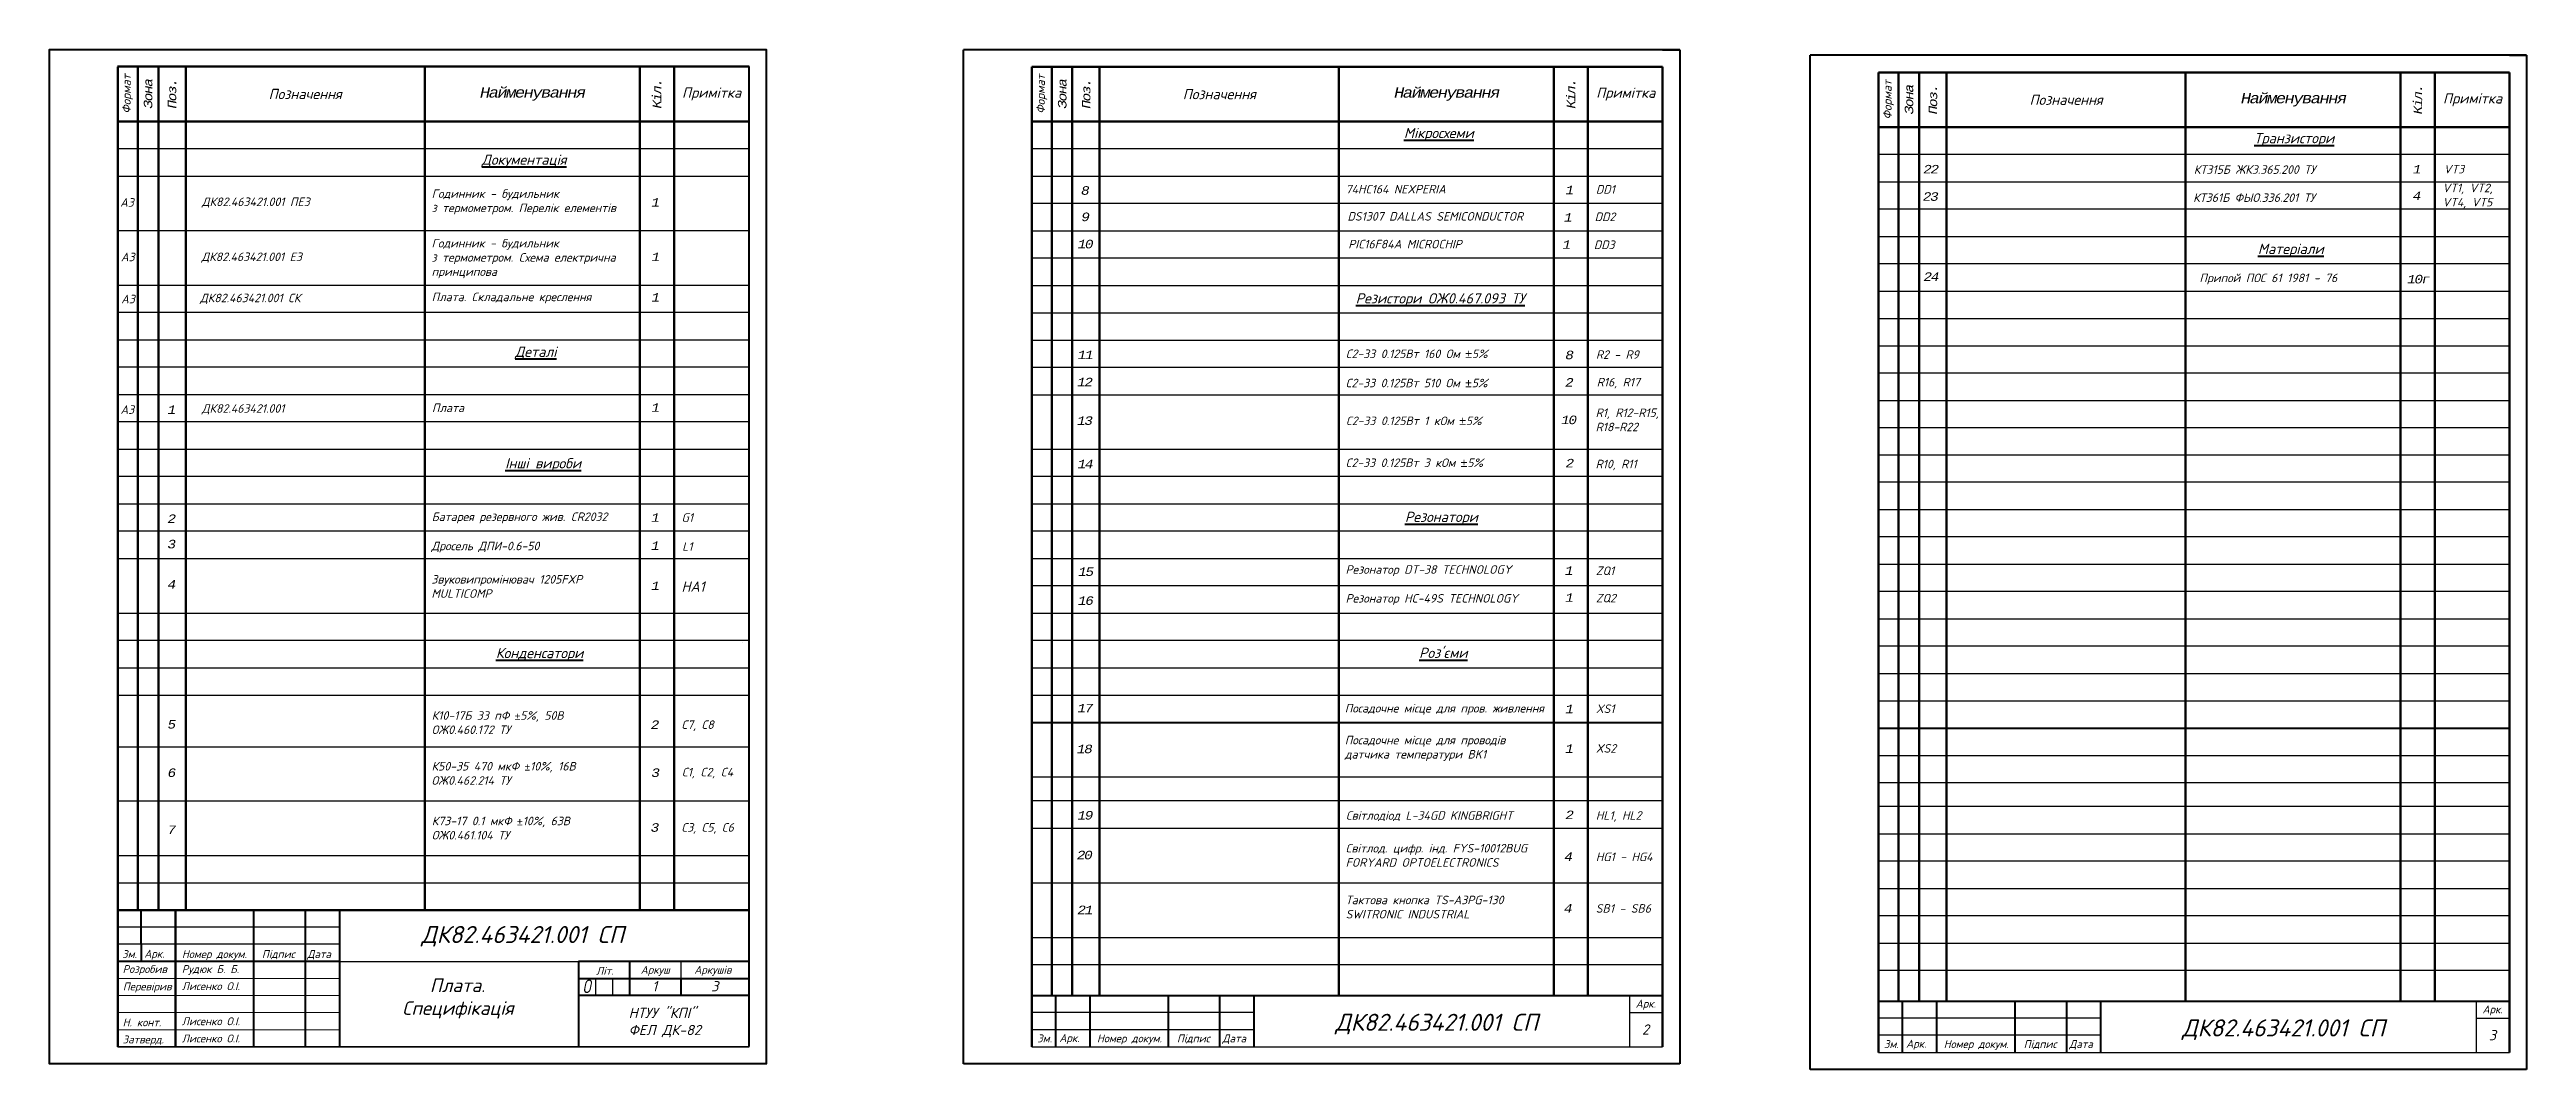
# Model space of a CAD drawing. Header units: millimetres. Extents: x 2773 to 3498, y 1376 to 1675.
import ezdxf

# ---------------------------------------------------------------- set-up
doc = ezdxf.new("R2010")
doc.units = ezdxf.units.MM
doc.linetypes.add('CENTER', pattern=[50.8, 31.75, -6.35, 6.35, -6.35])
for name, color, linetype, lineweight in [('Оси', 7, 'CENTER', 0), ('Основная', 7, 'Continuous', 40), ('Основные линии', 7, 'Continuous', 50), ('схема', 7, 'Continuous', 35), ('тонкая', 7, 'Continuous', 20), ('Тонкие', 7, 'Continuous', 50), ('Тонкие линии', 7, 'Continuous', 25)]:
    doc.layers.add(name, color=color, linetype=linetype, lineweight=lineweight)
doc.styles.get("Standard").update_dxf_attribs({"font": 'arial.ttf'})
doc.styles.add('стиль1', font='romans.shx', dxfattribs={"width": 0.75, "oblique": 15, "height": 3.5})

msp = doc.modelspace()

# ---------------------------------------------------------------- linework, layer by layer
at = {"lineweight": 70}
msp.add_line((2809.65, 1423.01), (2809.66, 1382.94), dxfattribs=at)
for p, q in [((2857.63, 1418.01), (2792.77, 1418.01)), ((2857.63, 1413.01), (2792.77, 1413.01)), ((2857.63, 1408.01), (2927.63, 1408.01)), ((2957.63, 1408.01), (2957.63, 1403.01)), ((2932.63, 1403.01), (2932.63, 1398.01)), ((2937.63, 1403.01), (2937.63, 1398.01)), ((3125.39, 1393.01), (3060.39, 1393.01)), ((3080.39, 1398.05), (3080.39, 1398.05)), ((3195.39, 1398.05), (3195.39, 1398.05)), ((3205.39, 1398.05), (3205.39, 1398.05)), ((3245.1, 1398.01), (3235.39, 1398.01)), ((3235.39, 1398.01), (3235.39, 1383.01)), ((3235.39, 1398.01), (3235.39, 1393.01)), ((3235.39, 1393.01), (3245.1, 1393.01)), ((3245.1, 1393.01), (3245.1, 1393.01)), ((3328.34, 1396.39), (3328.34, 1396.39)), ((3443.34, 1396.39), (3443.34, 1396.39)), ((3453.34, 1396.39), (3453.34, 1396.39)), ((3493.05, 1396.36), (3483.34, 1396.36)), ((3483.34, 1396.36), (3483.34, 1381.36)), ((3483.34, 1396.36), (3483.34, 1391.36)), ((3125.39, 1388.01), (3060.39, 1388.01)), ((3373.34, 1391.36), (3308.34, 1391.36)), ((3373.34, 1386.36), (3308.34, 1386.36)), ((3483.34, 1391.36), (3493.05, 1391.36)), ((3493.05, 1391.36), (3493.05, 1391.36)), ((2927.63, 1383.01), (2927.63, 1383.01)), ((3060.39, 1383.01), (3245.1, 1383.01)), ((3235.39, 1383.01), (3235.39, 1383.01)), ((3245.1, 1383.01), (3245.1, 1383.01)), ((3308.34, 1381.36), (3493.05, 1381.36)), ((3483.34, 1381.36), (3483.34, 1381.36)), ((3493.05, 1381.36), (3493.05, 1381.36))]:
    msp.add_line(p, q)
at = {"layer": 'Основная'}
for p, q in [((2977.6, 1383.13), (2977.63, 1670.01)), ((3040.39, 1669.97), (3040.39, 1674.97)), ((3250.1, 1674.97), (3040.39, 1674.97)), ((3040.39, 1378.01), (3040.39, 1674.97)), ((3245.1, 1674.97), (3250.1, 1674.97)), ((3250.1, 1674.97), (3250.1, 1378.01)), ((3288.34, 1668.32), (3288.34, 1673.32)), ((3498.05, 1673.32), (3288.34, 1673.32)), ((3288.34, 1376.36), (3288.34, 1673.32)), ((3493.05, 1673.32), (3498.05, 1673.32)), ((3498.05, 1673.32), (3498.05, 1376.36)), ((2816.4, 1653.98), (2812.63, 1653.98)), ((2955.63, 1653.98), (2957.85, 1653.98)), ((3072.25, 1653.95), (3075.94, 1653.95)), ((3084.03, 1653.95), (3080.25, 1653.95)), ((3150.25, 1653.95), (3152.25, 1653.95)), ((3320.2, 1652.29), (3323.89, 1652.29)), ((3331.97, 1652.29), (3328.2, 1652.29)), ((3398.2, 1652.29), (3400.2, 1652.29)), ((3308.34, 1572.29), (3308.34, 1564.29)), ((2812.63, 1493.98), (2812.63, 1485.98)), ((3060.39, 1493.95), (3060.39, 1485.95)), ((3308.34, 1492.29), (3308.34, 1484.29)), ((3060.39, 1477.95), (3245.1, 1477.95)), ((3308.34, 1476.29), (3493.05, 1476.29)), ((3308.34, 1476.29), (3308.34, 1468.29)), ((3072.25, 1469.95), (3072.25, 1461.95)), ((2792.77, 1423.01), (2977.63, 1423.01)), ((2799.63, 1413.01), (2799.63, 1423.01)), ((2809.63, 1423.01), (2809.63, 1383.01)), ((2832.63, 1383.01), (2832.63, 1423.01)), ((2847.63, 1423.01), (2847.63, 1383.01)), ((2857.63, 1423.01), (2857.63, 1383.01)), ((3072.25, 1422.97), (3072.25, 1414.97)), ((2857.63, 1408.01), (2792.77, 1408.01)), ((2799.63, 1413.01), (2799.63, 1408.01)), ((2927.63, 1408.01), (2927.63, 1383.01)), ((2977.63, 1408.01), (2927.63, 1408.01)), ((2942.63, 1408.01), (2942.63, 1403.01)), ((2927.63, 1403.01), (2977.63, 1403.01)), ((2942.63, 1403.01), (2942.63, 1398.01)), ((2957.63, 1403.01), (2957.63, 1398.01)), ((2977.63, 1398.01), (2927.63, 1398.01)), ((3060.39, 1398.01), (3245.1, 1398.01)), ((3067.39, 1383.01), (3067.39, 1398.01)), ((3077.39, 1398.01), (3077.39, 1383.05)), ((3100.39, 1383.05), (3100.39, 1398.01)), ((3115.39, 1398.01), (3115.39, 1383.05)), ((3125.39, 1398.01), (3125.39, 1383.05)), ((3308.34, 1396.36), (3493.05, 1396.36)), ((3315.34, 1381.36), (3315.34, 1396.36)), ((3325.34, 1396.36), (3325.34, 1381.39)), ((3348.34, 1381.39), (3348.34, 1396.36)), ((3363.34, 1396.36), (3363.34, 1381.39)), ((3373.34, 1396.36), (3373.34, 1381.39)), ((2792.77, 1382.97), (2977.6, 1383.13)), ((3250.1, 1378.01), (3040.39, 1378.01)), ((3498.05, 1376.36), (3288.34, 1376.36))]:
    msp.add_line(p, q, dxfattribs=at)
msp.add_lwpolyline([(2982.77, 1377.97), (2772.77, 1377.97), (2772.77, 1669.97), (2772.77, 1674.97), (2772.77, 1675.01), (2982.63, 1675.01), (2982.63, 1674.97), (2982.63, 1377.97)], dxfattribs=at)
at = {"layer": 'Основные линии', "color": 0}
for p, q in [((2977.63, 1670.01), (2792.63, 1670.01)), ((2792.77, 1653.95), (2792.77, 1669.97)), ((2798.63, 1670.01), (2798.63, 1423.01)), ((2804.63, 1670.01), (2804.63, 1423.01)), ((2812.63, 1670.01), (2812.63, 1423.01)), ((2882.63, 1670.01), (2882.63, 1423.01)), ((2945.63, 1670.01), (2945.63, 1423.01)), ((2955.63, 1670.01), (2955.63, 1423.01)), ((3245.1, 1669.97), (3060.39, 1669.97)), ((3060.39, 1653.91), (3060.39, 1669.97)), ((3066.25, 1669.97), (3066.25, 1398.01)), ((3072.25, 1669.97), (3072.25, 1398.01)), ((3080.25, 1669.97), (3080.25, 1398.01)), ((3150.25, 1669.97), (3150.25, 1398.01)), ((3213.25, 1669.97), (3213.25, 1398.01)), ((3223.25, 1669.97), (3223.25, 1398.01)), ((3245.1, 1669.97), (3245.1, 1383.01)), ((3493.05, 1668.32), (3308.34, 1668.32)), ((3308.34, 1652.25), (3308.34, 1668.32)), ((3314.2, 1668.32), (3314.2, 1396.36)), ((3320.2, 1668.32), (3320.2, 1396.36)), ((3328.2, 1668.32), (3328.2, 1396.36)), ((3398.2, 1668.32), (3398.2, 1396.36)), ((3461.2, 1668.32), (3461.2, 1396.36)), ((3471.2, 1668.32), (3471.2, 1396.36)), ((3493.05, 1668.32), (3493.05, 1381.36)), ((2792.77, 1653.98), (2977.63, 1653.98)), ((2792.77, 1645.95), (2792.77, 1653.95)), ((3060.39, 1653.95), (3245.1, 1653.95)), ((3060.39, 1645.91), (3060.39, 1653.91)), ((3308.34, 1652.29), (3493.05, 1652.29)), ((3308.34, 1644.25), (3308.34, 1652.25)), ((2792.77, 1382.97), (2792.77, 1645.95)), ((3060.39, 1383.01), (3060.39, 1645.91)), ((3308.34, 1381.36), (3308.34, 1644.25)), ((2975.65, 1501.25), (2975.65, 1501.25)), ((2792.63, 1423.01), (2977.63, 1423.01)), ((3245.25, 1422.97), (3245.25, 1422.97)), ((3245.1, 1414.97), (3245.1, 1414.97)), ((3493.2, 1421.32), (3493.2, 1421.32)), ((3493.05, 1413.32), (3493.05, 1413.32))]:
    msp.add_line(p, q, dxfattribs=at)
at = {"layer": 'тонкая'}
for p, q in [((2857.63, 1403.01), (2792.63, 1403.01)), ((2792.77, 1403.01), (2857.63, 1403.01)), ((2857.63, 1398.01), (2792.77, 1398.01))]:
    msp.add_line(p, q, dxfattribs=at)
for points in [[(2792.77, 1393.01), (2857.63, 1393.01)], [(2792.77, 1388.01), (2857.63, 1388.01)]]:
    msp.add_lwpolyline(points, dxfattribs=at)
at = {"layer": 'Тонкие линии', "color": 0}
for p, q in [((2977.63, 1645.98), (2792.77, 1645.95)), ((3245.1, 1645.95), (3060.39, 1645.95)), ((3493.05, 1644.29), (3308.34, 1644.29)), ((2792.77, 1637.98), (2977.63, 1637.98)), ((3060.39, 1637.95), (3245.1, 1637.95)), ((3308.34, 1636.29), (3493.05, 1636.29)), ((3245.1, 1629.95), (3060.39, 1629.95)), ((3493.05, 1628.29), (3308.34, 1628.29)), ((2792.77, 1621.98), (2977.63, 1621.98)), ((3060.39, 1621.95), (3245.1, 1621.95)), ((3308.34, 1620.29), (3493.05, 1620.29)), ((3245.1, 1613.95), (3060.39, 1613.95)), ((3493.05, 1612.29), (3308.34, 1612.29)), ((2792.77, 1605.98), (2977.63, 1605.98)), ((3060.39, 1605.95), (3245.1, 1605.95)), ((3308.34, 1604.29), (3493.05, 1604.29)), ((2977.63, 1597.98), (2792.77, 1597.98)), ((3060.39, 1597.95), (3245.1, 1597.95)), ((3308.34, 1596.29), (3493.05, 1596.29)), ((2792.77, 1589.98), (2977.63, 1589.98)), ((3060.39, 1589.95), (3245.1, 1589.95)), ((2977.63, 1581.98), (2792.77, 1581.98)), ((3245.1, 1581.95), (3060.39, 1581.95)), ((3308.34, 1588.29), (3493.05, 1588.29)), ((2792.77, 1573.98), (2977.63, 1573.98)), ((3060.39, 1573.95), (3245.1, 1573.95)), ((3493.05, 1580.29), (3308.34, 1580.29)), ((3308.34, 1572.29), (3493.05, 1572.29)), ((3308.34, 1564.29), (3493.05, 1564.29)), ((3308.34, 1484.29), (3493.05, 1484.29)), ((3308.34, 1468.29), (3493.05, 1468.29))]:
    msp.add_line(p, q, dxfattribs=at)
at = {"layer": 'Тонкие линии'}
for p, q in [((2977.63, 1565.98), (2792.77, 1565.98)), ((2792.77, 1557.98), (2977.63, 1557.98)), ((3060.39, 1557.95), (3245.1, 1557.95)), ((3308.34, 1556.29), (3493.05, 1556.29)), ((2977.63, 1549.98), (2792.77, 1549.98)), ((3245.1, 1549.95), (3060.39, 1549.95)), ((3493.05, 1548.29), (3308.34, 1548.29)), ((2792.77, 1541.98), (2977.63, 1541.98)), ((3060.39, 1541.95), (3245.1, 1541.95)), ((3308.34, 1540.29), (3493.05, 1540.29)), ((2977.63, 1533.98), (2792.77, 1533.98)), ((3245.1, 1533.95), (3060.39, 1533.95)), ((3493.05, 1532.29), (3308.34, 1532.29)), ((2792.77, 1525.98), (2977.63, 1525.98)), ((3060.39, 1525.95), (3245.1, 1525.95)), ((3308.34, 1524.29), (3493.05, 1524.29)), ((3245.1, 1517.95), (3060.39, 1517.95)), ((3493.05, 1516.29), (3308.34, 1516.29)), ((2792.77, 1509.98), (2977.63, 1509.98)), ((3060.39, 1509.95), (3245.1, 1509.95)), ((2977.63, 1501.98), (2792.77, 1501.98)), ((3245.1, 1501.95), (3060.39, 1501.95)), ((3308.34, 1508.29), (3493.05, 1508.29)), ((3493.05, 1500.29), (3308.34, 1500.29)), ((2792.77, 1493.98), (2977.63, 1493.98)), ((3060.39, 1493.95), (3245.1, 1493.95)), ((3308.34, 1492.29), (3493.05, 1492.29)), ((2792.77, 1485.98), (2977.63, 1485.98)), ((3060.39, 1485.95), (3245.1, 1485.95)), ((2792.77, 1470.84), (2977.63, 1470.84)), ((3245.1, 1461.95), (3060.39, 1461.95)), ((3493.05, 1460.29), (3308.34, 1460.29)), ((2792.77, 1455.01), (2977.63, 1455.01)), ((3245.1, 1454.97), (3060.39, 1454.97)), ((3493.05, 1453.32), (3308.34, 1453.32)), ((3060.39, 1446.97), (3245.1, 1446.97)), ((3308.34, 1445.32), (3493.05, 1445.32)), ((2792.77, 1439.01), (2977.63, 1439.01)), ((3493.05, 1437.32), (3308.34, 1437.32)), ((2792.77, 1431.01), (2977.63, 1431.01)), ((3060.39, 1430.97), (3245.1, 1430.97)), ((3308.34, 1429.32), (3493.05, 1429.32)), ((3060.39, 1414.97), (3245.1, 1414.97)), ((3493.05, 1421.32), (3308.34, 1421.32)), ((3308.34, 1413.32), (3493.05, 1413.32)), ((3245.1, 1406.97), (3060.39, 1406.97)), ((3493.05, 1405.32), (3308.34, 1405.32))]:
    msp.add_line(p, q, dxfattribs=at)

# ---------------------------------------------------------------- texts
at = {"char_height": 2.5, "attachment_point": 5, "rotation": 90, "style": 'стиль1'}
for s, insert in [('{\\fISOCPEUR|b0|i1|c204|p34;\\Q0;\\W1;Формат}', (2795.63, 1661.99)), ('{\\fISOCTEUR|b0|i1|c204|p49;\\Q0;\\W1;\\T0.75;Зона}', (2801.63, 1661.99)), ('{\\fISOCTEUR|b0|i1|c204|p49;\\Q0;\\W1;\\T0.75;Поз.}', (2808.63, 1661.99)), ('{\\fISOCTEUR|b0|i1|c204|p49;\\Q0;\\W1;\\T0.75;Кіл.}', (2950.63, 1661.99)), ('{\\fISOCPEUR|b0|i1|c204|p34;\\Q0;\\W1;Формат}', (3063.31, 1661.96)), ('{\\fISOCTEUR|b0|i1|c204|p49;\\Q0;\\W1;\\T0.75;Зона}', (3069.31, 1661.96)), ('{\\fISOCTEUR|b0|i1|c204|p49;\\Q0;\\W1;\\T0.75;Поз.}', (3076.31, 1661.96)), ('{\\fISOCTEUR|b0|i1|c204|p49;\\Q0;\\W1;\\T0.75;Кіл.}', (3218.31, 1661.96)), ('{\\fISOCPEUR|b0|i1|c204|p34;\\Q0;\\W1;Формат}', (3311.26, 1660.3)), ('{\\fISOCTEUR|b0|i1|c204|p49;\\Q0;\\W1;\\T0.75;Зона}', (3317.26, 1660.3)), ('{\\fISOCTEUR|b0|i1|c204|p49;\\Q0;\\W1;\\T0.75;Поз.}', (3324.26, 1660.3)), ('{\\fISOCTEUR|b0|i1|c204|p49;\\Q0;\\W1;\\T0.75;Кіл.}', (3466.26, 1660.3))]:
    msp.add_mtext_dynamic_manual_height_columns(s, width=13.3478, gutter_width=12.5, heights=[0], dxfattribs=dict(at, insert=insert))
at = {"attachment_point": 5, "style": 'стиль1'}
for s, width, insert, char_height in [('{\\fISOCPEUR|b0|i1|c204|p34;\\Q0;\\W1;Позначення}', 70, (2847.63, 1661.99), 3), ('{\\fISOCTEUR|b0|i1|c204|p49;\\Q0;\\W1;\\T0.75;Найменування}', 70, (2914.13, 1661.99), 3), ('{\\fISOCPEUR|b0|i1|c204|p34;\\Q0;\\W1;Примітка}', 21.942, (2966.63, 1661.99), 3), ('{\\fISOCPEUR|b0|i1|c204|p34;\\Q0;\\W1;Позначення}', 70, (3115.31, 1661.96), 3), ('{\\fISOCTEUR|b0|i1|c204|p49;\\Q0;\\W1;\\T0.75;Найменування}', 70, (3181.81, 1661.96), 3), ('{\\fISOCPEUR|b0|i1|c204|p34;\\Q0;\\W1;Примітка}', 21.942, (3234.31, 1661.96), 3), ('{\\fISOCPEUR|b0|i1|c204|p34;\\Q0;\\W1;Позначення}', 70, (3363.26, 1660.3), 3), ('{\\fISOCTEUR|b0|i1|c204|p49;\\Q0;\\W1;\\T0.75;Найменування}', 70, (3429.76, 1660.3), 3), ('{\\fISOCPEUR|b0|i1|c204|p34;\\Q0;\\W1;Примітка}', 21.942, (3482.26, 1660.3), 3), ('{\\fISOCTEUR|b0|i1|c204|p49;\\Q0;\\W1;\\T0.75;22}', 10, (3323.55, 1639.97), 2.5), ('{\\fISOCTEUR|b0|i1|c204|p49;\\Q0;\\W1;1}', 10, (3466.04, 1639.97), 2.5), ('{\\fISOCTEUR|b0|i1|c204|p49;\\Q0;\\W1;\\T0.75;8}', 10, (3075.87, 1633.72), 2.5), ('{\\fISOCTEUR|b0|i1|c204|p49;\\Q0;\\W1;1}', 10, (3217.92, 1633.88), 2.5), ('{\\fISOCTEUR|b0|i1|c204|p49;\\Q0;\\W1;\\T0.75;23}', 10, (3323.43, 1631.95), 2.5), ('{\\fISOCTEUR|b0|i1|c204|p49;\\Q0;\\W1;4}', 10, (3465.97, 1632.19), 2.5), ('{\\fISOCPEUR|b0|i1|c204|p34;\\Q0;\\W1;ДК\\fISOCPEUR|b0|i1|c0|p34;8\\fISOCPEUR|b0|i1|c204|p34;2.463421.001\\fISOCPEUR|b0|i1|c0|p34; \\fISOCPEUR|b0|i1|c204|p34;ПЕЗ}', 70, (2833.17, 1630.18), 2.5), ('{\\fISOCTEUR|b0|i1|c204|p49;\\Q0;\\W1;1}', 10, (2950.25, 1630.28), 2.5), ('{\\fISOCTEUR|b0|i1|c204|p49;\\Q0;\\W1;\\T0.75;9}', 10, (3075.94, 1626), 2.5), ('{\\fISOCTEUR|b0|i1|c204|p49;\\Q0;\\W1;1}', 10, (3217.47, 1625.86), 2.5), ('{\\fISOCTEUR|b0|i1|c204|p49;\\Q0;\\W1;\\T0.75;10}', 10, (3075.95, 1618.03), 2.5), ('{\\fISOCTEUR|b0|i1|c204|p49;\\Q0;\\W1;1}', 10, (3217.04, 1617.91), 2.5), ('{\\fISOCPEUR|b0|i1|c204|p34;\\Q0;\\W1;ДК\\fISOCPEUR|b0|i1|c0|p34;8\\fISOCPEUR|b0|i1|c204|p34;2.463421.001\\fISOCPEUR|b0|i1|c0|p34; \\fISOCPEUR|b0|i1|c204|p34;ЕЗ}', 70, (2831.96, 1614.07), 2.5), ('{\\fISOCTEUR|b0|i1|c204|p49;\\Q0;\\W1;1}', 10, (2950.31, 1614.31), 2.5), ('{\\fISOCPEUR|b0|i1|c204|p34;\\Q0;\\W1;ДК\\fISOCPEUR|b0|i1|c0|p34;8\\fISOCPEUR|b0|i1|c204|p34;2.\\fISOCPEUR|b0|i1|c0|p34;463421\\fISOCPEUR|b0|i1|c204|p34;.001\\fISOCPEUR|b0|i1|c0|p34; \\fISOCPEUR|b0|i1|c204|p34;СК}', 70, (2831.54, 1602.01), 2.5), ('{\\fISOCTEUR|b0|i1|c204|p49;\\Q0;\\W1;1}', 10, (2950.28, 1602.47), 2.5), ('{\\fISOCTEUR|b0|i1|c204|p49;\\Q0;\\W1;\\T0.75;24}', 10, (3323.62, 1608.51), 2.5), ('{\\fISOCTEUR|b0|i1|c204|p49;\\Q0;\\W1;\\T0.75;10\\T1;г}', 10, (3466.51, 1607.76), 2.5), ('{\\fISOCTEUR|b0|i1|c204|p49;\\Q0;\\W1;\\T0.75;11}', 10, (3075.96, 1585.62), 2.5), ('{\\fISOCTEUR|b0|i1|c204|p49;\\Q0;\\W1;8}', 10, (3217.85, 1585.56), 2.5), ('{\\fISOCTEUR|b0|i1|c204|p49;\\Q0;\\W1;\\T0.75;12}', 10, (3075.8, 1577.64), 2.5), ('{\\fISOCTEUR|b0|i1|c204|p49;\\Q0;\\W1;2}', 10, (3217.8, 1577.55), 2.5), ('{\\fISOCTEUR|b0|i1|c204|p49;\\Q0;\\W1;1}', 10, (2808.59, 1569.56), 2.5), ('{\\fISOCPEUR|b0|i1|c204|p34;\\Q0;\\W1;ДК\\fISOCPEUR|b0|i1|c0|p34;8\\fISOCPEUR|b0|i1|c204|p34;2.463421.001}', 70, (2829.46, 1569.65), 2.5), ('{\\fISOCTEUR|b0|i1|c204|p49;\\Q0;\\W1;1}', 10, (2950.26, 1570.19), 2.5), ('{\\fISOCTEUR|b0|i1|c204|p49;\\Q0;\\W1;\\T0.75;13}', 10, (3075.78, 1566.33), 2.5), ('{\\fISOCTEUR|b0|i1|c204|p49;\\Q0;\\W1;\\T0.75;10}', 10, (3217.53, 1566.55), 2.5), ('{\\fISOCTEUR|b0|i1|c204|p49;\\Q0;\\W1;\\T0.75;14}', 10, (3075.94, 1553.66), 2.5), ('{\\fISOCTEUR|b0|i1|c204|p49;\\Q0;\\W1;2}', 10, (3217.94, 1553.89), 2.5), ('{\\fISOCTEUR|b0|i1|c204|p49;\\Q0;\\W1;2}', 10, (2808.56, 1537.62), 2.5), ('{\\fISOCTEUR|b0|i1|c204|p49;\\Q0;\\W1;1}', 10, (2950.21, 1537.98), 2.5), ('{\\fISOCTEUR|b0|i1|c204|p49;\\Q0;\\W1;3}', 10, (2808.54, 1530.18), 2.5), ('{\\fISOCTEUR|b0|i1|c204|p49;\\Q0;\\W1;1}', 10, (2950.16, 1529.72), 2.5), ('{\\fISOCTEUR|b0|i1|c204|p49;\\Q0;\\W1;\\T0.75;15}', 10, (3076.1, 1522.1), 2.5), ('{\\fISOCTEUR|b0|i1|c204|p49;\\Q0;\\W1;1}', 10, (3217.75, 1522.42), 2.5), ('{\\fISOCTEUR|b0|i1|c204|p49;\\Q0;\\W1;4}', 10, (2808.57, 1518.39), 2.5), ('{\\fISOCTEUR|b0|i1|c204|p49;\\Q0;\\W1;1}', 10, (2950.22, 1517.99), 2.5), ('{\\fISOCTEUR|b0|i1|c204|p49;\\Q0;\\W1;\\T0.75;16}', 10, (3076.04, 1513.63), 2.5), ('{\\fISOCTEUR|b0|i1|c204|p49;\\Q0;\\W1;1}', 10, (3217.84, 1514.54), 2.5), ('{\\fISOCTEUR|b0|i1|c204|p49;\\Q0;\\W1;\\T0.75;17}', 10, (3075.89, 1482.17), 2.5), ('{\\fISOCTEUR|b0|i1|c204|p49;\\Q0;\\W1;1}', 10, (3217.87, 1481.93), 2.5), ('{\\fISOCTEUR|b0|i1|c204|p49;\\Q0;\\W1;5}', 10, (2808.57, 1477.41), 2.5), ('{\\fISOCTEUR|b0|i1|c204|p49;\\Q0;\\W1;2}', 10, (2950.07, 1477.31), 2.5), ('{\\fISOCTEUR|b0|i1|c204|p49;\\Q0;\\W1;\\T0.75;18}', 10, (3075.71, 1470.19), 2.5), ('{\\fISOCTEUR|b0|i1|c204|p49;\\Q0;\\W1;1}', 10, (3217.84, 1470.32), 2.5), ('{\\fISOCTEUR|b0|i1|c204|p49;\\Q0;\\W1;6}', 10, (2808.58, 1463.24), 2.5), ('{\\fISOCTEUR|b0|i1|c204|p49;\\Q0;\\W1;3}', 10, (2950.24, 1463.23), 2.5), ('{\\fISOCTEUR|b0|i1|c204|p49;\\Q0;\\W1;\\T0.75;19}', 10, (3075.89, 1450.77), 2.5), ('{\\fISOCTEUR|b0|i1|c204|p49;\\Q0;\\W1;2}', 10, (3217.89, 1450.9), 2.5), ('{\\fISOCTEUR|b0|i1|c204|p49;\\Q0;\\W1;7}', 10, (2808.55, 1446.53), 2.5), ('{\\fISOCTEUR|b0|i1|c204|p49;\\Q0;\\W1;3}', 10, (2950.04, 1447.19), 2.5), ('{\\fISOCTEUR|b0|i1|c204|p49;\\Q0;\\W1;\\T0.75;20}', 10, (3075.71, 1439.13), 2.5), ('{\\fISOCTEUR|b0|i1|c204|p49;\\Q0;\\W1;4}', 10, (3217.55, 1438.64), 2.5), ('{\\fISOCTEUR|b0|i1|c204|p49;\\Q0;\\W1;\\T0.75;21}', 10, (3075.88, 1423.08), 2.5), ('{\\fISOCTEUR|b0|i1|c204|p49;\\Q0;\\W1;4}', 10, (3217.46, 1423.55), 2.5)]:
    msp.add_mtext_dynamic_manual_height_columns(s, width=width, gutter_width=12.5, heights=[0], dxfattribs=dict(at, insert=insert, char_height=char_height))
at = {"char_height": 2.5, "width": 71.654, "attachment_point": 1}
for s, insert in [('{\\fISOCPEUR|b0|i1|c204|p34;Резонатор \\fISOCPEUR|b0|i1|c0|p34;HC-49S\\fISOCPEUR|b0|i1|c204|p34; \\fISOCPEUR|b0|i1|c0|p34;TECHNOLOGY}', (3152.27, 1515.56)), ('{\\fISOCPEUR|b0|i1|c204|p34;Посадочне місце для пров. живлення}', (3152.03, 1483.38)), ('{\\fISOCPEUR|b0|i1|c204|p34;Посадочне місце для проводів\\Pдатчика температури \\fISOCPEUR|b0|i1|c0|p34;BK1}', (3152.03, 1474.06))]:
    msp.add_mtext(s, dxfattribs=dict(at, insert=insert))
at = {"layer": 'Оси', "attachment_point": 1}
for s, insert, char_height in [('{\\fISOCPEUR|b0|i1|c204|p34;КТ315Б ЖКЗ.365.200 ТУ}', (3400.64, 1641.11), 2.5), ('{\\fISOCPEUR|b0|i1|c0|p34;VT\\fISOCPEUR|b0|i1|c204|p34;3}', (3473.82, 1641.24), 2.5), ('{\\fISOCPEUR|b0|i1|c0|p34;74HC164 NEXPERIA\\fISOCPEUR|b0|i1|c204|p34; }', (3152.29, 1635.38), 2.5), ('{\\fISOCPEUR|b0|i1|c0|p34;DD1}', (3225.57, 1635.31), 2.5), ('{\\fISOCPEUR|b0|i1|c204|p34;КТ361Б ФЫО.336.201 ТУ}', (3400.45, 1632.89), 2.5), ('{\\fISOCPEUR|b0|i1|c0|p34;VT1\\fISOCPEUR|b0|i1|c204|p34;, \\fISOCPEUR|b0|i1|c0|p34;VT\\fISOCPEUR|b0|i1|c204|p34;2\\fISOCPEUR|b0|i1|c0|p34;,\\fISOCPEUR|b0|i1|c204|p34; \\P\\fISOCPEUR|b0|i1|c0|p34;VT\\fISOCPEUR|b0|i1|c204|p34;4, \\fISOCPEUR|b0|i1|c0|p34;VT5}', (3473.46, 1635.73), 2.5), ('{\\fISOCPEUR|b0|i1|c0|p34; DS1307\\fISOCPEUR|b0|i1|c204|p34; \\fISOCPEUR|b0|i1|c0|p34;DALLAS SEMICONDUCTOR\\fISOCPEUR|b0|i1|c204|p34; }', (3151.22, 1627.41), 2.5), ('{\\fISOCPEUR|b0|i1|c204|p34; PIC16F84A \\fISOCPEUR|b0|i1|c0|p34;MICROCHIP}', (3151.47, 1619.29), 2.5), ('{\\fISOCPEUR|b0|i1|c0|p34;DD\\fISOCPEUR|b0|i1|c204|p34;3}', (3224.98, 1619.1), 2.5), ('{\\fISOCPEUR|b0|i1|c204|p34;Припой ПОС\\fISOCPEUR|b0|i1|c0|p34; 61 1981 - 76 }', (3402.28, 1609.39), 2.5), ('{\\fISOCPEUR|b0|i1|c204|p34;С2-33 0.125Вт 160 Ом \\fArial|b0|i1|c204|p34;±\\fISOCPEUR|b0|i1|c204|p34;5%  }', (3152.36, 1587.17), 2.5), ('{\\fISOCPEUR|b0|i1|c0|p34;R2\\fISOCPEUR|b0|i1|c204|p34; \\fISOCPEUR|b0|i1|c0|p34;-\\fISOCPEUR|b0|i1|c204|p34; \\fISOCPEUR|b0|i1|c0|p34;R9}', (3225.58, 1586.94), 2.5), ('{\\fISOCPEUR|b0|i1|c204|p34;С2-33 0.125Вт 510 Ом \\fArial|b0|i1|c204|p34;±\\fISOCPEUR|b0|i1|c204|p34;5%}', (3152.32, 1578.61), 2.5), ('{\\fISOCPEUR|b0|i1|c0|p34;R\\fISOCPEUR|b0|i1|c204|p34;1\\fISOCPEUR|b0|i1|c0|p34;6, R17}', (3225.81, 1578.87), 2.5), ('{\\fISOCPEUR|b0|i1|c204|p34;С2-33 0.125Вт 1 кОм \\fArial|b0|i1|c204|p34;±\\fISOCPEUR|b0|i1|c204|p34;5%}', (3152.41, 1567.54), 2.5), ('{\\fISOCPEUR|b0|i1|c0|p34;R1\\fISOCPEUR|b0|i1|c204|p34;, \\fISOCPEUR|b0|i1|c0|p34;R12-R15,\\fISOCPEUR|b0|i1|c204|p34; \\P\\fISOCPEUR|b0|i1|c0|p34;R18-R22}', (3225.49, 1569.91), 2.5), ('{\\fISOCPEUR|b0|i1|c204|p34;С2-33 0.125Вт 3 кОм \\fArial|b0|i1|c204|p34;±\\fISOCPEUR|b0|i1|c204|p34;5%}', (3152.32, 1555.27), 2.5), ('{\\fISOCPEUR|b0|i1|c0|p34;R\\fISOCPEUR|b0|i1|c204|p34;10\\fISOCPEUR|b0|i1|c0|p34;, R1\\fISOCPEUR|b0|i1|c204|p34;1}', (3225.48, 1554.89), 2.5), ('{\\fISOCPEUR|b0|i1|c204|p34;Батарея резервного жив. \\fISOCPEUR|b0|i1|c0|p34;CR2032}', (2884.67, 1539.46), 2.5), ('{\\fISOCPEUR|b0|i1|c0|p34;G1}', (2957.83, 1539.23), 2.5), ('{\\fISOCPEUR|b0|i1|c0|p34;L1}', (2958.01, 1530.74), 2.5), ('{\\fISOCPEUR|b0|i1|c204|p34;Резонатор DT-38 \\fISOCPEUR|b0|i1|c0|p34;TECHNOLOGY}', (3152.26, 1524), 2.5), ('{\\fISOCPEUR|b0|i1|c0|p34;ZQ1}', (3225.54, 1523.64), 2.5), ('{\\fISOCPEUR|b0|i1|c204|p34;Звуковипромінювач 1205\\fISOCPEUR|b0|i1|c0|p34;FXP\\fISOCPEUR|b0|i1|c204|p34;\\P\\fISOCPEUR|b0|i1|c0|p34;MULTICOMP}', (2884.59, 1521.13), 2.5), ('{\\fISOCPEUR|b0|i1|c0|p34;HA1}', (2957.83, 1519.26), 3), ('{\\fISOCPEUR|b0|i1|c0|p34;ZQ\\fISOCPEUR|b0|i1|c204|p34;2}', (3225.54, 1515.63), 2.5), ('{\\fISOCPEUR|b0|i1|c204|p34;К10-17Б 33 пФ \\fArial|b0|i1|c204|p34;\\H0.83333x;±\\fISOCPEUR|b0|i1|c204|p34;\\H1.2x;5%, 50В\\PОЖ0.460.172 ТУ   }', (2884.66, 1481.25), 2.5), ('{\\fISOCPEUR|b0|i1|c0|p34;XS1}', (3225.56, 1483.24), 2.5), ('{\\fISOCPEUR|b0|i1|c204|p34;С7, С8}', (2957.83, 1478.57), 2.5), ('{\\fISOCPEUR|b0|i1|c204|p34;К50-35 470 мкФ \\fArial|b0|i1|c204|p34;\\H0.83333x;±\\fISOCPEUR|b0|i1|c204|p34;\\H1.2x;10%, 16В \\H1x; \\PОЖ0.462.214 ТУ   }', (2884.63, 1466.39), 2.5), ('{\\fISOCPEUR|b0|i1|c0|p34;XS\\fISOCPEUR|b0|i1|c204|p34;2}', (3225.54, 1471.63), 2.5), ('{\\fISOCPEUR|b0|i1|c204|p34;Світлодіод \\fISOCPEUR|b0|i1|c0|p34;L-34GD KINGBRIGHT\\fISOCPEUR|b0|i1|c204|p34; }', (3152.38, 1451.98), 2.5), ('{\\fISOCPEUR|b0|i1|c0|p34;HL1, HL2}', (3225.56, 1451.99), 2.5), ('{\\fISOCPEUR|b0|i1|c204|p34;К73-17 0.1 мкФ \\fArial|b0|i1|c204|p34;\\H0.83333x;±\\fISOCPEUR|b0|i1|c204|p34;\\H1.2x;10%, 63В \\P\\H1x;ОЖ0.461.104 ТУ   }', (2884.69, 1450.37), 2.5), ('{\\fISOCPEUR|b0|i1|c204|p34;С3, С5, С6}', (2957.82, 1448.49), 2.5), ('{\\fISOCPEUR|b0|i1|c204|p34;Світлод. цифр. інд. \\fISOCPEUR|b0|i1|c0|p34;FYS-10012BUG\\fISOCPEUR|b0|i1|c204|p34;\\P\\fISOCPEUR|b0|i1|c0|p34;FORYARD OPTOELECTRONICS}', (3152.3, 1442.39), 2.5), ('{\\fISOCPEUR|b0|i1|c204|p34;Тактова кнопка TS-A3PG-130\\P\\fISOCPEUR|b0|i1|c0|p34;SWITRONIC INDUSTRIAL}', (3152.3, 1427.24), 2.5), ('{\\fISOCPEUR|b0|i1|c204|p34;Зм.}', (2794.03, 1411.3), 2.3), ('{\\fISOCPEUR|b0|i1|c204|p34;Арк.}', (2800.5, 1411.4), 2.3), ('{\\fISOCPEUR|b0|i1|c204|p34;Номер докум.}', (2811.53, 1411.3), 2.3), ('{\\fISOCPEUR|b0|i1|c204|p34;Підпис}', (2834.95, 1411.3), 2.3), ('{\\fISOCPEUR|b0|i1|c204|p34;Дата}', (2848.26, 1411.3), 2.3), ('{\\fISOCPEUR|b0|i1|c204|p34;Лисенко О.І.}', (2811.5, 1401.89), 2.3), ('{\\fISOCPEUR|b0|i1|c204|p34;Рудюк Б. Б.}', (2811.5, 1406.91), 2.3), ('{\\fISOCPEUR|b0|i1|c204|p34;Літ.}', (2932.83, 1406.41), 2.3), ('{\\fISOCPEUR|b0|i1|c204|p34;1}', (2949.21, 1402.25), 3), ('{\\fISOCPEUR|b0|i1|c204|p34;3}', (2966.51, 1402.23), 3), ('{\\fISOCPEUR|b0|i1|c204|p34;Затверд.}', (2794.17, 1386.3), 2.3), ('{\\fISOCPEUR|b0|i1|c204|p34;Н. конт.}', (2794.17, 1391.3), 2.3), ('{\\fISOCPEUR|b0|i1|c204|p34;Лисенко О.І.}', (2811.5, 1391.61), 2.3), ('{\\fISOCPEUR|b0|i1|c204|p34;Лисенко О.І.}', (2811.5, 1386.58), 2.3), ('{\\fISOCPEUR|b0|i1|c204|p34;Зм.}', (3061.97, 1386.61), 2.3), ('{\\fISOCPEUR|b0|i1|c204|p34;Арк.}', (3068.45, 1386.71), 2.3), ('{\\fISOCPEUR|b0|i1|c204|p34;Номер докум.}', (3079.47, 1386.61), 2.3), ('{\\fISOCPEUR|b0|i1|c204|p34;Підпис}', (3102.89, 1386.61), 2.3), ('{\\fISOCPEUR|b0|i1|c204|p34;Дата}', (3116.21, 1386.61), 2.3), ('{\\fISOCPEUR|b0|i1|c204|p34;2}', (3239.09, 1389.56), 3), ('{\\fISOCPEUR|b0|i1|c204|p34;3}', (3487.04, 1387.9), 3), ('{\\fISOCPEUR|b0|i1|c204|p34;Зм.}', (3309.92, 1384.95), 2.3), ('{\\fISOCPEUR|b0|i1|c204|p34;Арк.}', (3316.4, 1385.05), 2.3), ('{\\fISOCPEUR|b0|i1|c204|p34;Номер докум.}', (3327.42, 1384.95), 2.3), ('{\\fISOCPEUR|b0|i1|c204|p34;Підпис}', (3350.84, 1384.95), 2.3), ('{\\fISOCPEUR|b0|i1|c204|p34;Дата}', (3364.16, 1384.95), 2.3)]:
    msp.add_mtext(s, dxfattribs=dict(at, insert=insert, char_height=char_height))
for s, insert, char_height, width in [('{\\fISOCPEUR|b0|i1|c0|p34;DD\\fISOCPEUR|b0|i1|c204|p34;2}', (3225.22, 1627.3), 2.5, 7.4341), ('{\\fISOCPEUR|b0|i1|c204|p34;Дросель ДПИ-0.6-50 }', (2884.6, 1530.89), 2.5, 59.0662), ('\\pt0;{\\fISOCPEUR|b0|i1|c204|p34;С1\\fISOCPEUR|b0|i1|c0|p34;, C2, C4}', (2957.95, 1464.68), 2.5, 21.7929), ('{\\fISOCPEUR|b0|i1|c0|p34;HG1 - HG4}', (3225.56, 1439.87), 2.5, 24.1541), ('{\\fISOCPEUR|b0|i1|c0|p34;SB1 - SB6}', (3225.52, 1424.76), 2.5, 20.1444), ('{\\fISOCPEUR|b0|i1|c204|p34;Розробив}', (2794.17, 1406.91), 2.3, 20.5864), ('{\\fISOCPEUR|b0|i1|c204|p34;Перевірив}', (2794.23, 1401.81), 2.3, 20.5864), ('{\\fISOCPEUR|b0|i1|c204|p34;Аркуш}', (2945.87, 1406.7), 2.3, 9.0469), ('{\\fISOCPEUR|b0|i1|c204|p34;Аркушів}', (2961.55, 1406.7), 2.3, 20.5864), ('{\\fISOCPEUR|b0|i1|c204|p34;Арк.}', (3237.22, 1396.77), 2.3, 9.0469), ('{\\fISOCPEUR|b0|i1|c204|p34;Арк.}', (3485.17, 1395.11), 2.3, 9.0469)]:
    msp.add_mtext(s, dxfattribs=dict(at, insert=insert, char_height=char_height, width=width))
at = {"layer": 'Основная', "attachment_point": 1}
for s, insert, char_height, width in [('{\\fISOCPEUR|b0|i1|c204|p34;\\LМікросхеми}', (3169.35, 1652.07), 3, 59.6316), ('{\\fISOCPEUR|b0|i1|c204|p34;\\LТранзистори}', (3418.32, 1650.56), 3, 59.6316), ('{\\fISOCPEUR|b0|i1|c204|p34;\\LДокументація\\l }', (2899.31, 1644.26), 3, 59.6316), ('{\\fISOCPEUR|b0|i1|c204|p34;Годинник - будильник \\fISOCPEUR|b0|i1|c0|p34;\\P\\fISOCPEUR|b0|i1|c204|p34;з термометром. Перелік елементів}', (2884.65, 1634.07), 2.5, 67.6937), ('{\\fISOCPEUR|b0|i1|c204|p34;Годинник - будильник \\fISOCPEUR|b0|i1|c0|p34;\\P\\fISOCPEUR|b0|i1|c204|p34;з термометром. \\fISOCPEUR|b0|i1|c0|p34;C\\fISOCPEUR|b0|i1|c204|p34;хема електрична принципова}', (2884.63, 1619.56), 2.5, 67.6937), ('{\\fISOCPEUR|b0|i1|c204|p34;\\LМатеріали}', (3419.41, 1618.14), 3, 59.6316), ('{\\fISOCPEUR|b0|i1|c204|p34;Плата. Складальне креслення }', (2884.66, 1603.83), 2.5, 67.6937), ('{\\fISOCPEUR|b0|i1|c204|p34;\\LРезистори ОЖ0.467.093 ТУ }', (3155.24, 1603.66), 3, 59.6316), ('{\\fISOCPEUR|b0|i1|c204|p34;\\LДеталі}', (2909.08, 1588.01), 3, 59.6316), ('{\\fISOCPEUR|b0|i1|c204|p34;Плата}', (2884.75, 1571.36), 2.5, 67.6937), ('{\\fISOCPEUR|b0|i1|c204|p34;\\LІнші вироби}', (2906.19, 1555.37), 3, 59.6316), ('{\\fISOCPEUR|b0|i1|c204|p34;\\LРезонатори}', (3169.65, 1539.67), 3, 59.6316), ('{\\fISOCPEUR|b0|i1|c204|p34;\\LКонденсатори}', (2903.45, 1499.79), 3, 59.6316), ("{\\fISOCPEUR|b0|i1|c204|p34;\\LРоз\\fISOCPEUR|b0|i1|c0|p34;'\\fISOCPEUR|b0|i1|c204|p34;єми}", (3173.8, 1499.85), 3, 59.6316), ('{\\fISOCPEUR|b0|i1|c204|p34;ДК\\fISOCPEUR|b0|i1|c0|p34;82.463421.001\\fISOCPEUR|b0|i1|c204|p34; СП}', (2881.62, 1418.37), 5, 67.7271), ('{\\fISOCPEUR|b0|i1|c204|p34;ДК\\fISOCPEUR|b0|i1|c0|p34;82.463421.00\\fISOCPEUR|b0|i1|c204|p34;1 СП}', (3149.26, 1392.67), 5, 67.7271), ('{\\fISOCPEUR|b0|i1|c204|p34;ДК\\fISOCPEUR|b0|i1|c0|p34;82.463421.00\\fISOCPEUR|b0|i1|c204|p34;1 СП}', (3397.21, 1391.02), 5, 67.7271)]:
    msp.add_mtext(s, dxfattribs=dict(at, insert=insert, char_height=char_height, width=width))
at = {"layer": 'Основная', "char_height": 2.5, "attachment_point": 1}
for insert in [(2793.43, 1631.5), (2793.66, 1615.52), (2793.73, 1603.2), (2793.54, 1570.83)]:
    msp.add_mtext_dynamic_manual_height_columns('{\\fISOCPEUR|b0|i1|c0|p34;A3}', width=9.2315, gutter_width=12.5, heights=[0], dxfattribs=dict(at, insert=insert))
at = {"layer": 'схема', "char_height": 4, "attachment_point": 1, "style": 'стиль1'}
for s, width, gutter_width, heights, insert in [('\\pi26.49091;{\\fISOCPEUR|b0|i1|c204|p34;\\Q0;\\W1;Плата.\\P\\pi18.4197;Специфікація}', 70, 17.5, [43.19], (2857.63, 1403.01)), ('{\\fISOCPEUR|b0|i1|c204|p34;\\Q0;О}', 14.6852, 15, [0], (2928.87, 1402.72))]:
    msp.add_mtext_dynamic_manual_height_columns(s, width=width, gutter_width=gutter_width, heights=heights, dxfattribs=dict(at, insert=insert))
at = {"layer": 'Тонкие', "insert": (2942.33, 1394.41), "char_height": 3, "attachment_point": 1}
msp.add_mtext_dynamic_manual_height_columns('{\\fISOCPEUR|b0|i1|c204|p34;НТУУ \\fISOCPEUR|b0|i1|c0|p34;"\\fISOCPEUR|b0|i1|c204|p34;КПІ\\fISOCPEUR|b0|i1|c0|p34;" \\fISOCPEUR|b0|i1|c204|p34;\\PФЕЛ ДК\\fISOCPEUR|b0|i1|c0|p34;-\\fISOCPEUR|b0|i1|c204|p34;8\\fISOCPEUR|b0|i1|c0|p34;2}', width=46.4051, gutter_width=12.5, heights=[9.9], dxfattribs=at)

doc.saveas('drawing.dxf')
